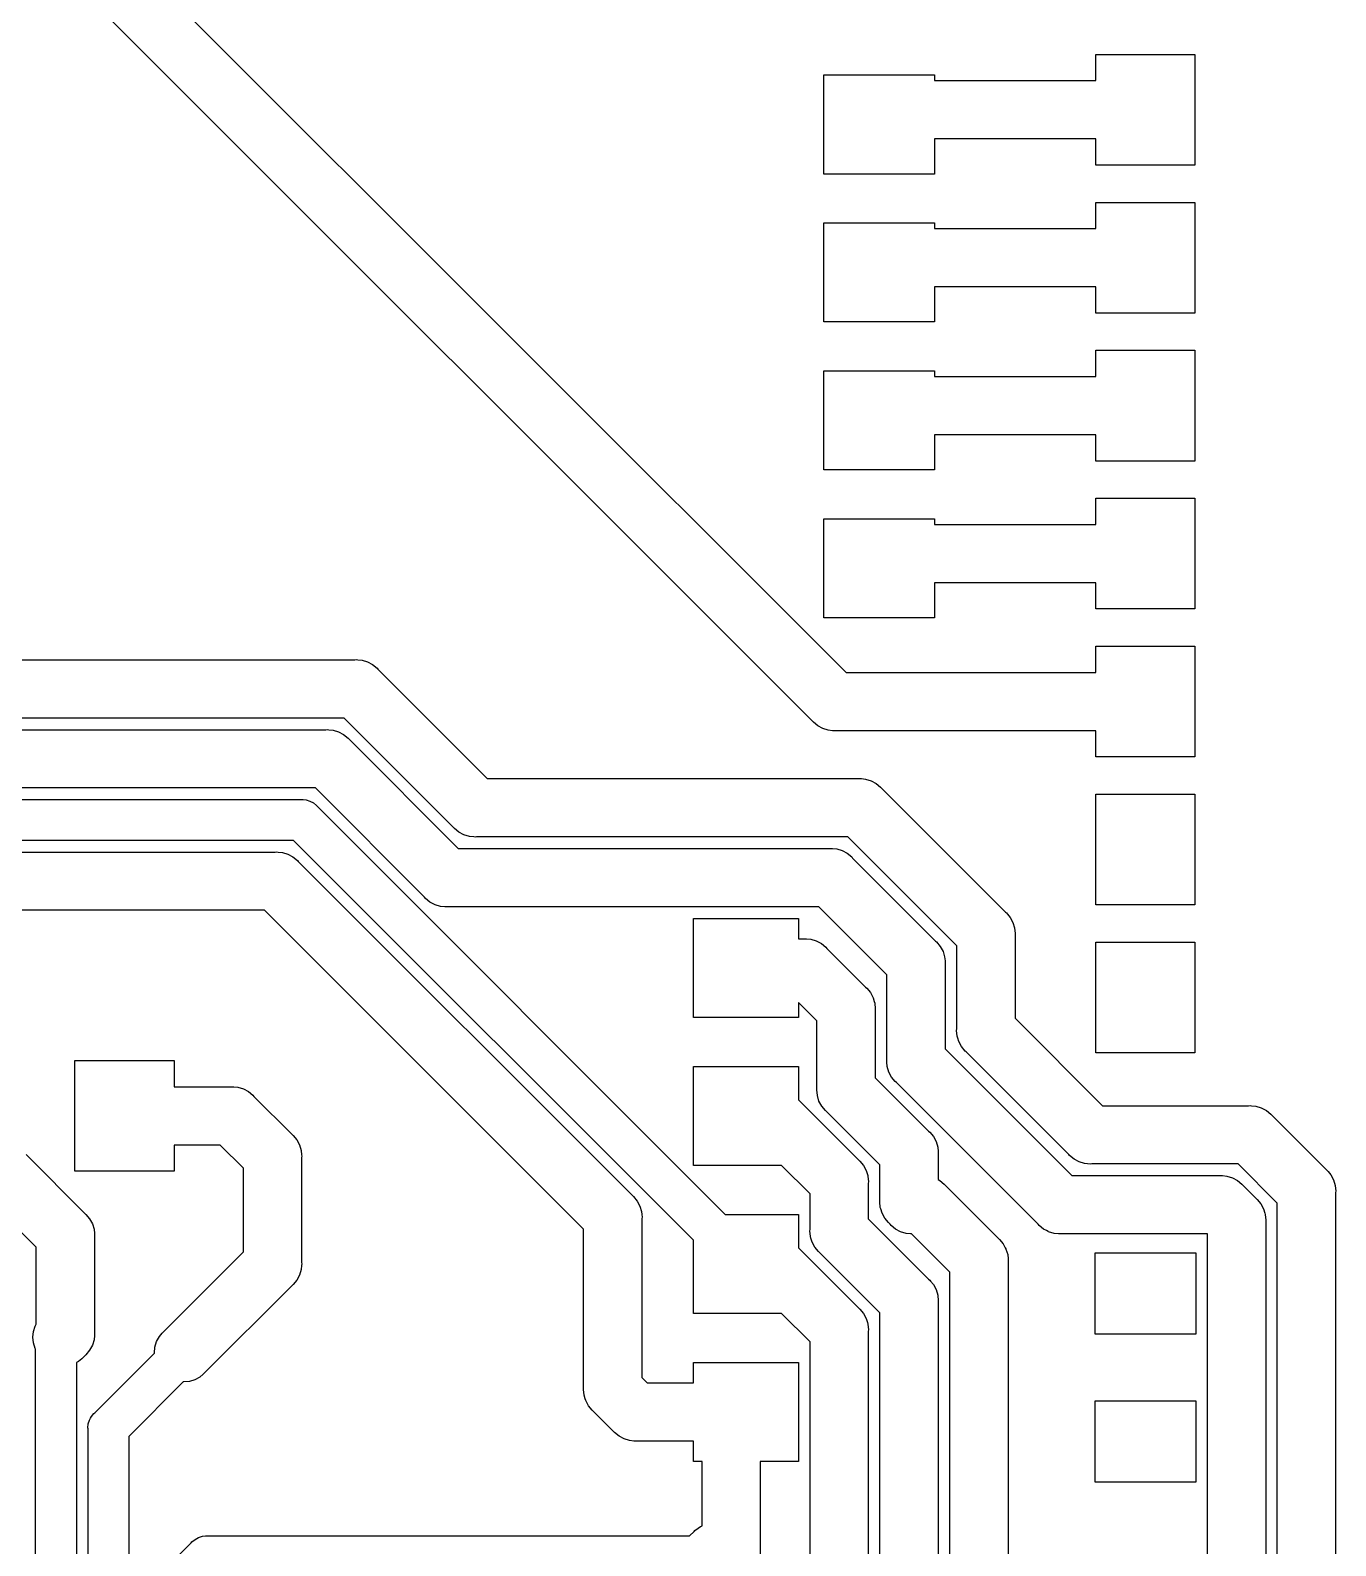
# Model space of a CAD drawing. Extents: x 90 to 153, y -149 to -36.
# Drawn here: x 127.92 to 150.33, y -113.8 to -87.79 of the extents above; entities that cross this region are included whole.
import ezdxf

# ---------------------------------------------------------------- set-up
doc = ezdxf.new("R2010")
doc.units = 0
doc.header["$MEASUREMENT"] = 0
doc.layers.add('BLACK', color=7, linetype='CONTINUOUS')

msp = doc.modelspace()

# ---------------------------------------------------------------- linework, layer by layer
at = {"layer": 'BLACK', "linetype": 'CONTINUOUS'}
for p, q in [((129.278, -86.1649), (141.927, -98.814)), ((141.349, -99.6502), (128.442, -86.7429)), ((146.216, -88.654), (146.216, -88.204)), ((146.216, -88.204), (147.916, -88.204)), ((147.916, -88.204), (147.916, -90.104)), ((141.544, -90.258), (141.544, -88.558)), ((141.544, -88.558), (143.444, -88.558)), ((143.444, -88.558), (143.444, -88.654)), ((143.444, -88.654), (146.216, -88.654)), ((146.216, -89.654), (143.444, -89.654)), ((143.444, -89.654), (143.444, -90.258)), ((146.216, -90.104), (146.216, -89.654)), ((143.444, -90.258), (141.544, -90.258)), ((147.916, -90.104), (146.216, -90.104)), ((146.216, -91.194), (146.216, -90.744)), ((146.216, -90.744), (147.916, -90.744)), ((147.916, -90.744), (147.916, -92.644)), ((141.544, -92.798), (141.544, -91.098)), ((141.544, -91.098), (143.444, -91.098)), ((143.444, -91.098), (143.444, -91.194)), ((143.444, -91.194), (146.216, -91.194)), ((146.216, -92.194), (143.444, -92.194)), ((143.444, -92.194), (143.444, -92.798)), ((146.216, -92.644), (146.216, -92.194)), ((143.444, -92.798), (141.544, -92.798)), ((147.916, -92.644), (146.216, -92.644)), ((146.216, -93.734), (146.216, -93.284)), ((146.216, -93.284), (147.916, -93.284)), ((147.916, -93.284), (147.916, -95.184)), ((141.544, -95.338), (141.544, -93.638)), ((141.544, -93.638), (143.444, -93.638)), ((143.444, -93.638), (143.444, -93.734)), ((143.444, -93.734), (146.216, -93.734)), ((146.216, -94.734), (143.444, -94.734)), ((143.444, -94.734), (143.444, -95.338)), ((146.216, -95.184), (146.216, -94.734)), ((147.916, -95.184), (146.216, -95.184)), ((143.444, -95.338), (141.544, -95.338)), ((146.216, -96.274), (146.216, -95.824)), ((146.216, -95.824), (147.916, -95.824)), ((147.916, -95.824), (147.916, -97.724)), ((141.544, -97.878), (141.544, -96.178)), ((141.544, -96.178), (143.444, -96.178)), ((143.444, -96.178), (143.444, -96.274)), ((143.444, -96.274), (146.216, -96.274)), ((146.216, -97.274), (143.444, -97.274)), ((143.444, -97.274), (143.444, -97.878)), ((146.216, -97.724), (146.216, -97.274)), ((147.916, -97.724), (146.216, -97.724)), ((143.444, -97.878), (141.544, -97.878)), ((146.216, -98.814), (146.216, -98.364)), ((146.216, -98.364), (147.916, -98.364)), ((147.916, -98.364), (147.916, -100.264)), ((127.243, -98.596), (133.495, -98.596)), ((133.495, -98.596), (133.52, -98.5936)), ((133.52, -98.5936), (133.545, -98.596)), ((133.545, -98.596), (133.618, -98.6032)), ((133.618, -98.6032), (133.712, -98.6318)), ((133.712, -98.6318), (133.799, -98.6782)), ((133.799, -98.6782), (133.875, -98.7407)), ((133.875, -98.7407), (133.891, -98.7598)), ((133.891, -98.7598), (135.767, -100.636)), ((141.927, -98.814), (146.216, -98.814)), ((133.313, -99.596), (127.061, -99.596)), ((135.189, -101.472), (133.313, -99.596)), ((126.411, -99.796), (132.998, -99.796)), ((132.998, -99.796), (133.023, -99.7936)), ((133.023, -99.7936), (133.047, -99.796)), ((133.047, -99.796), (133.121, -99.8032)), ((133.121, -99.8032), (133.215, -99.8318)), ((133.215, -99.8318), (133.302, -99.8782)), ((133.302, -99.8782), (133.378, -99.9407)), ((141.365, -99.6693), (141.349, -99.6502)), ((141.441, -99.7317), (141.365, -99.6693)), ((141.528, -99.7782), (141.441, -99.7317)), ((141.622, -99.8068), (141.528, -99.7782)), ((141.695, -99.814), (141.622, -99.8068)), ((141.72, -99.8164), (141.695, -99.814)), ((141.695, -99.814), (141.695, -99.814)), ((141.745, -99.814), (141.72, -99.8164)), ((146.216, -99.814), (141.745, -99.814)), ((146.216, -100.264), (146.216, -99.814)), ((133.378, -99.9407), (133.394, -99.9598)), ((133.394, -99.9598), (135.27, -101.836)), ((147.916, -100.264), (146.216, -100.264)), ((135.767, -100.636), (142.141, -100.636)), ((142.141, -100.636), (142.165, -100.634)), ((142.165, -100.634), (142.19, -100.636)), ((142.19, -100.636), (142.263, -100.643)), ((142.263, -100.643), (142.357, -100.672)), ((132.816, -100.796), (126.229, -100.796)), ((134.692, -102.672), (132.816, -100.796)), ((142.357, -100.672), (142.444, -100.718)), ((142.444, -100.718), (142.52, -100.781)), ((142.52, -100.781), (142.536, -100.8)), ((142.536, -100.8), (144.663, -102.927)), ((146.216, -102.804), (146.216, -100.904)), ((146.216, -100.904), (147.916, -100.904)), ((147.916, -100.904), (147.916, -102.804)), ((119.017, -100.996), (132.571, -100.996)), ((132.571, -100.996), (132.588, -100.994)), ((132.588, -100.994), (132.605, -100.996)), ((132.605, -100.996), (132.605, -100.996)), ((132.605, -100.996), (132.657, -101.001)), ((132.657, -101.001), (132.723, -101.021)), ((132.723, -101.021), (132.783, -101.054)), ((132.783, -101.054), (132.837, -101.097)), ((132.837, -101.097), (132.848, -101.111)), ((132.848, -101.111), (139.853, -108.116)), ((132.443, -101.696), (118.889, -101.696)), ((139.308, -108.561), (132.443, -101.696)), ((135.205, -101.491), (135.189, -101.472)), ((135.281, -101.554), (135.205, -101.491)), ((135.368, -101.6), (135.281, -101.554)), ((135.462, -101.629), (135.368, -101.6)), ((135.535, -101.636), (135.462, -101.629)), ((135.56, -101.638), (135.535, -101.636)), ((135.535, -101.636), (135.535, -101.636)), ((135.585, -101.636), (135.56, -101.638)), ((141.958, -101.636), (135.585, -101.636)), ((143.827, -103.505), (141.958, -101.636)), ((118.644, -101.896), (132.129, -101.896)), ((132.129, -101.896), (132.153, -101.894)), ((132.153, -101.894), (132.178, -101.896)), ((132.178, -101.896), (132.251, -101.903)), ((132.251, -101.903), (132.345, -101.932)), ((132.345, -101.932), (132.432, -101.978)), ((135.27, -101.836), (141.643, -101.836)), ((141.643, -101.836), (141.668, -101.834)), ((141.668, -101.834), (141.693, -101.836)), ((141.693, -101.836), (141.766, -101.843)), ((141.766, -101.843), (141.86, -101.872)), ((141.86, -101.872), (141.947, -101.918)), ((141.947, -101.918), (142.023, -101.981)), ((132.432, -101.978), (132.508, -102.041)), ((132.508, -102.041), (132.524, -102.06)), ((132.524, -102.06), (138.258, -107.794)), ((142.023, -101.981), (142.039, -102)), ((142.039, -102), (143.463, -103.424)), ((134.708, -102.691), (134.692, -102.672)), ((134.784, -102.754), (134.708, -102.691)), ((131.946, -102.896), (118.462, -102.896)), ((137.422, -108.372), (131.946, -102.896)), ((134.871, -102.8), (134.784, -102.754)), ((134.965, -102.829), (134.871, -102.8)), ((135.038, -102.836), (134.965, -102.829)), ((135.063, -102.838), (135.038, -102.836)), ((135.038, -102.836), (135.038, -102.836)), ((135.087, -102.836), (135.063, -102.838)), ((141.461, -102.836), (135.087, -102.836)), ((142.627, -104.002), (141.461, -102.836)), ((144.663, -102.927), (144.682, -102.942)), ((144.682, -102.942), (144.697, -102.961)), ((144.697, -102.961), (144.744, -103.018)), ((147.916, -102.804), (146.216, -102.804)), ((139.308, -104.736), (139.308, -103.036)), ((139.308, -103.036), (141.108, -103.036)), ((141.108, -103.036), (141.108, -103.386)), ((144.744, -103.018), (144.791, -103.105)), ((144.791, -103.105), (144.819, -103.199)), ((144.819, -103.199), (144.829, -103.297)), ((141.108, -103.386), (141.199, -103.386)), ((141.199, -103.386), (141.224, -103.384)), ((141.224, -103.384), (141.249, -103.386)), ((141.249, -103.386), (141.322, -103.393)), ((141.322, -103.393), (141.416, -103.422)), ((141.416, -103.422), (141.503, -103.468)), ((141.503, -103.468), (141.579, -103.531)), ((143.463, -103.424), (143.482, -103.439)), ((143.482, -103.439), (143.544, -103.515)), ((143.544, -103.515), (143.591, -103.602)), ((143.827, -104.932), (143.827, -103.505)), ((144.829, -103.297), (144.827, -103.322)), ((144.827, -103.322), (144.827, -104.749)), ((146.216, -105.344), (146.216, -103.444)), ((146.216, -103.444), (147.916, -103.444)), ((147.916, -103.444), (147.916, -105.344)), ((141.579, -103.531), (141.595, -103.55)), ((141.595, -103.55), (142.263, -104.218)), ((143.591, -103.602), (143.619, -103.697)), ((143.619, -103.697), (143.626, -103.762)), ((143.626, -103.762), (143.629, -103.795)), ((142.627, -105.456), (142.627, -104.002)), ((143.629, -103.795), (143.627, -103.819)), ((143.627, -103.819), (143.627, -105.273)), ((142.263, -104.218), (142.282, -104.233)), ((142.282, -104.233), (142.344, -104.309)), ((141.427, -104.796), (141.108, -104.477)), ((141.108, -104.477), (141.108, -104.736)), ((142.344, -104.309), (142.391, -104.396)), ((142.391, -104.396), (142.411, -104.464)), ((142.411, -104.464), (142.419, -104.491)), ((142.419, -104.491), (142.429, -104.589)), ((141.108, -104.736), (139.308, -104.736)), ((141.427, -105.953), (141.427, -104.796)), ((142.429, -104.589), (142.427, -104.613)), ((142.427, -104.613), (142.427, -105.77)), ((144.827, -104.749), (146.327, -106.25)), ((143.824, -104.957), (143.827, -104.932)), ((143.834, -105.055), (143.824, -104.957)), ((143.845, -105.091), (143.834, -105.055)), ((143.627, -105.273), (145.803, -107.45)), ((143.862, -105.149), (143.845, -105.091)), ((143.909, -105.236), (143.862, -105.149)), ((143.971, -105.312), (143.909, -105.236)), ((143.99, -105.327), (143.971, -105.312)), ((145.749, -107.086), (143.99, -105.327)), ((147.916, -105.344), (146.216, -105.344)), ((128.69, -107.376), (128.69, -105.476)), ((128.69, -105.476), (130.39, -105.476)), ((130.39, -105.476), (130.39, -105.926)), ((139.308, -107.276), (139.308, -105.576)), ((139.308, -105.576), (141.108, -105.576)), ((141.108, -105.576), (141.108, -106.149)), ((142.624, -105.48), (142.627, -105.456)), ((142.627, -105.505), (142.624, -105.48)), ((142.634, -105.578), (142.627, -105.505)), ((142.662, -105.673), (142.634, -105.578)), ((142.427, -105.77), (143.344, -106.688)), ((142.709, -105.76), (142.662, -105.673)), ((142.771, -105.836), (142.709, -105.76)), ((142.79, -105.851), (142.771, -105.836)), ((145.225, -108.286), (142.79, -105.851)), ((130.39, -105.926), (131.365, -105.926)), ((131.365, -105.926), (131.39, -105.924)), ((131.39, -105.924), (131.415, -105.926)), ((131.415, -105.926), (131.488, -105.933)), ((131.488, -105.933), (131.582, -105.962)), ((131.582, -105.962), (131.669, -106.008)), ((131.669, -106.008), (131.745, -106.071)), ((131.745, -106.071), (131.761, -106.09)), ((131.761, -106.09), (132.416, -106.745)), ((141.424, -105.977), (141.427, -105.953)), ((141.434, -106.075), (141.424, -105.977)), ((141.462, -106.17), (141.434, -106.075)), ((141.108, -106.149), (142.144, -107.185)), ((141.509, -106.257), (141.462, -106.17)), ((141.571, -106.333), (141.509, -106.257)), ((141.59, -106.348), (141.571, -106.333)), ((142.508, -107.266), (141.59, -106.348)), ((146.327, -106.25), (148.838, -106.25)), ((148.838, -106.25), (148.863, -106.248)), ((148.863, -106.248), (148.887, -106.25)), ((148.887, -106.25), (148.961, -106.257)), ((148.961, -106.257), (149.055, -106.286)), ((149.055, -106.286), (149.142, -106.332)), ((149.142, -106.332), (149.218, -106.395)), ((149.218, -106.395), (149.234, -106.414)), ((149.234, -106.414), (150.166, -107.346)), ((132.416, -106.745), (132.435, -106.761)), ((132.435, -106.761), (132.498, -106.837)), ((132.498, -106.837), (132.544, -106.924)), ((143.344, -106.688), (143.363, -106.704)), ((143.363, -106.704), (143.426, -106.78)), ((143.426, -106.78), (143.472, -106.867)), ((143.472, -106.867), (143.501, -106.961)), ((127.85, -107.089), (128.86, -108.099)), ((131.183, -106.926), (130.39, -106.926)), ((130.39, -106.926), (130.39, -107.376)), ((131.58, -107.323), (131.183, -106.926)), ((132.544, -106.924), (132.573, -107.018)), ((132.573, -107.018), (132.58, -107.091)), ((132.58, -107.091), (132.58, -107.091)), ((132.58, -107.091), (132.582, -107.116)), ((132.582, -107.116), (132.58, -107.141)), ((132.58, -107.141), (132.58, -108.941)), ((143.501, -106.961), (143.508, -107.034)), ((143.508, -107.034), (143.51, -107.059)), ((143.51, -107.059), (143.508, -107.083)), ((143.508, -107.083), (143.508, -107.518)), ((145.765, -107.105), (145.749, -107.086)), ((145.841, -107.168), (145.765, -107.105)), ((128.024, -108.677), (126.723, -107.376)), ((130.39, -107.376), (128.69, -107.376)), ((131.58, -108.759), (131.58, -107.323)), ((140.821, -107.276), (139.308, -107.276)), ((141.308, -107.763), (140.821, -107.276)), ((142.144, -107.185), (142.163, -107.201)), ((142.163, -107.201), (142.226, -107.277)), ((142.226, -107.277), (142.272, -107.364)), ((142.272, -107.364), (142.298, -107.448)), ((142.508, -107.877), (142.508, -107.266)), ((145.928, -107.214), (145.841, -107.168)), ((146.022, -107.243), (145.928, -107.214)), ((146.12, -107.252), (146.022, -107.243)), ((146.145, -107.25), (146.12, -107.252)), ((148.656, -107.25), (146.145, -107.25)), ((149.33, -107.924), (148.656, -107.25)), ((150.166, -107.346), (150.185, -107.362)), ((150.185, -107.362), (150.201, -107.381)), ((150.201, -107.381), (150.247, -107.438)), ((142.298, -107.448), (142.301, -107.458)), ((142.301, -107.458), (142.31, -107.556)), ((142.31, -107.556), (142.308, -107.581)), ((142.308, -107.581), (142.308, -108.192)), ((143.508, -107.518), (143.535, -107.532)), ((143.535, -107.532), (143.611, -107.595)), ((143.611, -107.595), (143.627, -107.614)), ((143.627, -107.614), (144.544, -108.531)), ((145.803, -107.45), (148.341, -107.45)), ((148.341, -107.45), (148.366, -107.448)), ((148.366, -107.448), (148.39, -107.45)), ((148.39, -107.45), (148.464, -107.457)), ((148.464, -107.457), (148.558, -107.486)), ((148.558, -107.486), (148.645, -107.532)), ((148.645, -107.532), (148.721, -107.595)), ((148.721, -107.595), (148.737, -107.614)), ((148.737, -107.614), (148.966, -107.843)), ((150.247, -107.438), (150.294, -107.525)), ((150.294, -107.525), (150.322, -107.619)), ((150.322, -107.619), (150.332, -107.717)), ((138.258, -107.794), (138.277, -107.81)), ((138.277, -107.81), (138.34, -107.886)), ((138.34, -107.886), (138.386, -107.973)), ((141.308, -108.374), (141.308, -107.763)), ((142.506, -107.902), (142.508, -107.877)), ((142.515, -108), (142.506, -107.902)), ((148.966, -107.843), (148.985, -107.859)), ((148.985, -107.859), (149.047, -107.935)), ((149.047, -107.935), (149.094, -108.022)), ((149.33, -124.447), (149.33, -107.924)), ((150.332, -107.717), (150.33, -107.742)), ((150.33, -107.742), (150.33, -124.629)), ((128.86, -108.099), (128.879, -108.115)), ((128.879, -108.115), (128.942, -108.191)), ((128.942, -108.191), (128.988, -108.278)), ((138.386, -107.973), (138.415, -108.067)), ((138.415, -108.067), (138.42, -108.116)), ((138.42, -108.116), (138.424, -108.165)), ((138.424, -108.165), (138.422, -108.189)), ((138.422, -108.189), (138.422, -110.913)), ((139.853, -108.116), (141.108, -108.116)), ((141.108, -108.116), (141.108, -108.689)), ((142.308, -108.192), (143.344, -109.228)), ((142.522, -108.021), (142.515, -108)), ((142.544, -108.094), (142.522, -108.021)), ((142.59, -108.181), (142.544, -108.094)), ((142.653, -108.257), (142.59, -108.181)), ((149.094, -108.022), (149.116, -108.094)), ((149.116, -108.094), (149.122, -108.116)), ((149.122, -108.116), (149.132, -108.214)), ((128.988, -108.278), (129.017, -108.372)), ((129.017, -108.372), (129.024, -108.445)), ((129.024, -108.445), (129.024, -108.445)), ((129.024, -108.445), (129.026, -108.47)), ((137.422, -111.095), (137.422, -108.372)), ((141.306, -108.399), (141.308, -108.374)), ((141.315, -108.497), (141.306, -108.399)), ((142.672, -108.273), (142.653, -108.257)), ((142.685, -108.286), (142.672, -108.273)), ((142.701, -108.305), (142.685, -108.286)), ((142.777, -108.368), (142.701, -108.305)), ((142.864, -108.414), (142.777, -108.368)), ((142.958, -108.443), (142.864, -108.414)), ((143.032, -108.45), (142.958, -108.443)), ((143.051, -108.452), (143.032, -108.45)), ((143.708, -109.109), (143.051, -108.452)), ((145.241, -108.305), (145.225, -108.286)), ((145.317, -108.368), (145.241, -108.305)), ((145.367, -108.395), (145.317, -108.368)), ((145.395, -108.409), (145.367, -108.395)), ((145.404, -108.414), (145.395, -108.409)), ((145.498, -108.443), (145.404, -108.414)), ((145.572, -108.45), (145.498, -108.443)), ((145.596, -108.452), (145.572, -108.45)), ((145.572, -108.45), (145.572, -108.45)), ((145.621, -108.45), (145.596, -108.452)), ((148.13, -108.45), (145.621, -108.45)), ((148.13, -123.107), (148.13, -108.45)), ((149.132, -108.214), (149.13, -108.239)), ((149.13, -108.239), (149.13, -123.289)), ((128.024, -109.998), (128.024, -108.677)), ((129.026, -108.47), (129.024, -108.495)), ((129.024, -108.495), (129.024, -110.145)), ((139.308, -109.816), (139.308, -108.561)), ((141.108, -108.689), (142.144, -109.725)), ((141.323, -108.524), (141.315, -108.497)), ((141.344, -108.591), (141.323, -108.524)), ((141.39, -108.678), (141.344, -108.591)), ((141.453, -108.754), (141.39, -108.678)), ((144.544, -108.531), (144.563, -108.547)), ((144.563, -108.547), (144.626, -108.623)), ((144.626, -108.623), (144.66, -108.687)), ((144.66, -108.687), (144.67, -108.706)), ((144.67, -108.706), (144.672, -108.71)), ((144.672, -108.71), (144.701, -108.804)), ((130.185, -110.154), (131.58, -108.759)), ((132.58, -108.941), (132.582, -108.966)), ((132.582, -108.966), (132.58, -108.991)), ((141.472, -108.77), (141.453, -108.754)), ((142.508, -109.806), (141.472, -108.77)), ((144.701, -108.804), (144.708, -108.877)), ((144.708, -108.877), (144.71, -108.902)), ((144.71, -108.902), (144.708, -108.927)), ((144.708, -108.927), (144.708, -116.733)), ((146.202, -110.174), (146.202, -108.774)), ((146.202, -108.774), (147.93, -108.774)), ((147.93, -108.774), (147.93, -110.174)), ((132.498, -109.245), (132.435, -109.321)), ((132.544, -109.158), (132.498, -109.245)), ((132.573, -109.064), (132.544, -109.158)), ((132.58, -108.991), (132.573, -109.064)), ((132.58, -108.991), (132.58, -108.991)), ((143.344, -109.228), (143.363, -109.244)), ((143.363, -109.244), (143.379, -109.263)), ((143.708, -116.915), (143.708, -109.109)), ((132.416, -109.337), (130.892, -110.861)), ((132.435, -109.321), (132.416, -109.337)), ((143.379, -109.263), (143.426, -109.32)), ((143.426, -109.32), (143.472, -109.407)), ((143.472, -109.407), (143.501, -109.501)), ((143.501, -109.501), (143.51, -109.599)), ((142.144, -109.725), (142.163, -109.741)), ((142.163, -109.741), (142.226, -109.817)), ((143.51, -109.599), (143.508, -109.624)), ((143.508, -109.624), (143.508, -118.073)), ((128.006, -110.032), (128.024, -109.998)), ((140.821, -109.816), (139.308, -109.816)), ((141.308, -110.303), (140.821, -109.816)), ((142.226, -109.817), (142.272, -109.904)), ((142.272, -109.904), (142.293, -109.973)), ((142.293, -109.973), (142.301, -109.998)), ((142.301, -109.998), (142.31, -110.096)), ((142.508, -118.255), (142.508, -109.806)), ((127.968, -110.224), (127.977, -110.126)), ((127.977, -110.322), (127.968, -110.224)), ((127.977, -110.126), (128.006, -110.032)), ((129.017, -110.268), (128.988, -110.362)), ((129.024, -110.195), (129.017, -110.268)), ((129.024, -110.145), (129.026, -110.17)), ((129.026, -110.17), (129.024, -110.194)), ((129.024, -110.194), (129.024, -110.195)), ((130.092, -110.298), (130.138, -110.211)), ((130.138, -110.211), (130.185, -110.154)), ((142.31, -110.096), (142.308, -110.121)), ((142.308, -110.121), (142.308, -119.025)), ((147.93, -110.174), (146.202, -110.174)), ((128.006, -110.416), (127.977, -110.322)), ((128.014, -110.431), (128.006, -110.416)), ((128.014, -128.754), (128.014, -110.431)), ((128.86, -110.541), (128.806, -110.595)), ((128.879, -110.525), (128.86, -110.541)), ((128.942, -110.449), (128.879, -110.525)), ((128.988, -110.362), (128.942, -110.449)), ((129.029, -111.522), (130.054, -110.497)), ((130.054, -110.49), (130.063, -110.392)), ((130.054, -110.497), (130.054, -110.49)), ((130.063, -110.392), (130.092, -110.298)), ((141.308, -118.843), (141.308, -110.303)), ((128.749, -110.642), (128.714, -110.66)), ((128.714, -110.66), (128.714, -128.626)), ((128.806, -110.595), (128.749, -110.642)), ((139.308, -111.006), (139.308, -110.656)), ((139.308, -110.656), (141.108, -110.656)), ((141.108, -110.656), (141.108, -112.356)), ((130.549, -110.992), (129.614, -111.927)), ((130.556, -110.992), (130.549, -110.992)), ((130.654, -110.983), (130.556, -110.992)), ((130.748, -110.954), (130.654, -110.983)), ((130.835, -110.908), (130.748, -110.954)), ((130.892, -110.861), (130.835, -110.908)), ((138.422, -110.913), (138.515, -111.006)), ((138.515, -111.006), (139.308, -111.006)), ((137.42, -111.12), (137.422, -111.095)), ((137.429, -111.218), (137.42, -111.12)), ((137.449, -111.283), (137.429, -111.218)), ((137.458, -111.312), (137.449, -111.283)), ((137.504, -111.399), (137.458, -111.312)), ((146.202, -112.714), (146.202, -111.314)), ((146.202, -111.314), (147.93, -111.314)), ((147.93, -111.314), (147.93, -112.714)), ((128.958, -111.613), (128.972, -111.587)), ((128.972, -111.587), (129.015, -111.533)), ((129.015, -111.533), (129.029, -111.522)), ((137.567, -111.475), (137.504, -111.399)), ((137.586, -111.491), (137.567, -111.475)), ((137.937, -111.842), (137.586, -111.491)), ((128.912, -111.782), (128.919, -111.713)), ((128.914, -111.799), (128.912, -111.782)), ((128.914, -128.381), (128.914, -111.799)), ((128.919, -111.713), (128.939, -111.647)), ((128.939, -111.647), (128.958, -111.613)), ((137.953, -111.861), (137.937, -111.842)), ((129.614, -111.927), (129.614, -128.253)), ((138.029, -111.924), (137.953, -111.861)), ((138.116, -111.97), (138.029, -111.924)), ((138.21, -111.999), (138.116, -111.97)), ((138.283, -112.006), (138.21, -111.999)), ((138.308, -112.008), (138.283, -112.006)), ((138.283, -112.006), (138.283, -112.006)), ((138.333, -112.006), (138.308, -112.008)), ((139.308, -112.006), (138.333, -112.006)), ((139.308, -112.356), (139.308, -112.006)), ((139.454, -112.356), (139.308, -112.356)), ((139.454, -113.464), (139.454, -112.356)), ((141.108, -112.356), (140.454, -112.356)), ((140.454, -112.356), (140.454, -115.99)), ((147.93, -112.714), (146.202, -112.714)), ((130.752, -113.694), (130.812, -113.661)), ((130.812, -113.661), (130.878, -113.641)), ((130.878, -113.641), (130.93, -113.636)), ((130.93, -113.636), (130.947, -113.634)), ((130.93, -113.636), (130.93, -113.636)), ((130.947, -113.634), (130.964, -113.636)), ((130.964, -113.636), (139.241, -113.636)), ((139.241, -113.636), (139.32, -113.557)), ((139.32, -113.557), (139.331, -113.543)), ((139.331, -113.543), (139.385, -113.5)), ((139.385, -113.5), (139.43, -113.475)), ((139.43, -113.475), (139.445, -113.467)), ((139.445, -113.467), (139.454, -113.464)), ((129.929, -114.509), (130.687, -113.751)), ((130.687, -113.751), (130.698, -113.737)), ((130.698, -113.737), (130.752, -113.694))]:
    msp.add_line(p, q, dxfattribs=at)

doc.saveas('drawing.dxf')
